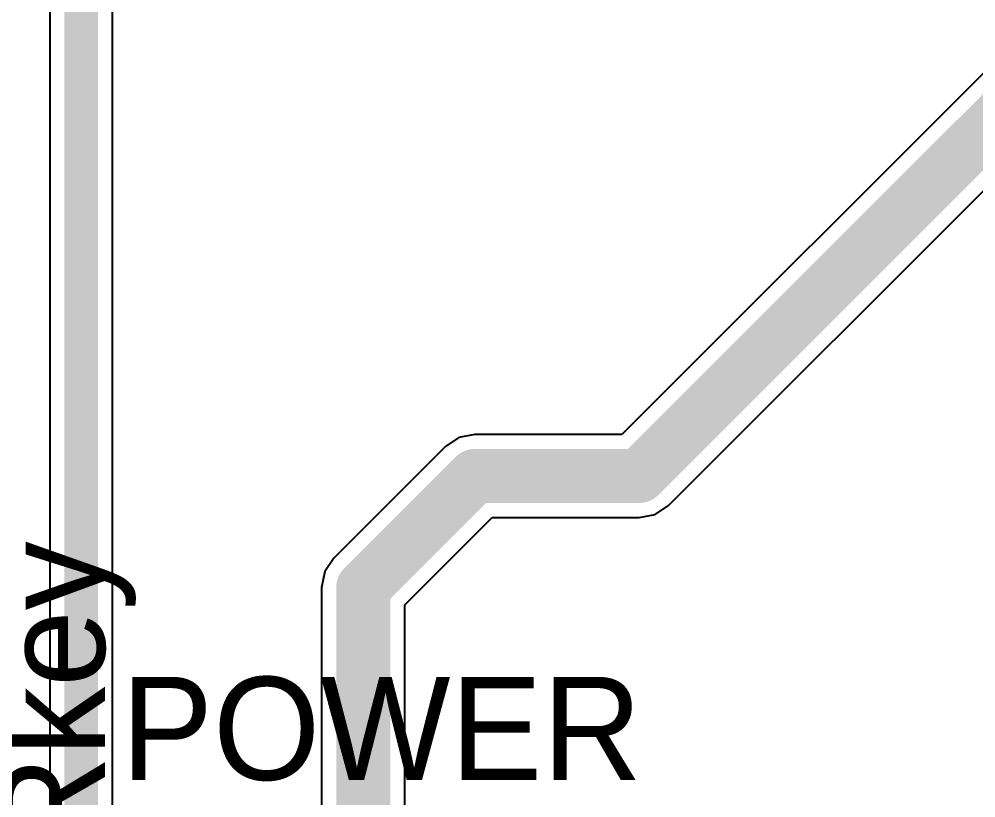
# Model space of a CAD drawing. Extents: x 60 to 151, y 116 to 276.
# Drawn here: x 113.97 to 128.11, y 143.14 to 154.65 of the extents above; entities that cross this region are included whole.
import ezdxf

# ---------------------------------------------------------------- set-up
doc = ezdxf.new("R2010")
doc.units = 0
doc.header["$MEASUREMENT"] = 0
doc.layers.add('TOPLAYER', color=1, linetype='CONTINUOUS')
doc.layers.add('TOPOVERLAY', color=2, linetype='CONTINUOUS')

msp = doc.modelspace()

# ---------------------------------------------------------------- linework, layer by layer
at = {"layer": 'TOPLAYER'}
for p, q in [((114.42, 157.856), (114.42, 139.1)), ((115.344, 132.997), (115.344, 157.665)), ((130.797, 156.431), (122.877, 148.511)), ((123.567, 147.461), (131.412, 155.306)), ((120.702, 148.511), (120.467, 148.464)), ((122.877, 148.511), (120.702, 148.511)), ((120.467, 148.464), (120.267, 148.331)), ((120.267, 148.331), (118.617, 146.681)), ((123.367, 147.328), (123.567, 147.461)), ((119.667, 145.991), (120.957, 147.281)), ((120.957, 147.281), (123.132, 147.281)), ((123.132, 147.281), (123.367, 147.328)), ((118.617, 146.681), (118.484, 146.481)), ((118.484, 146.481), (118.437, 146.246)), ((118.437, 146.246), (118.437, 142.562)), ((119.667, 142.47), (119.667, 145.991))]:
    msp.add_line(p, q, dxfattribs=at)
for points, const_width in [([(114.882, 132.806), (114.882, 157.856)], 0.5), ([(123.132, 147.896), (131.412, 156.176)], 0.8), ([(119.052, 146.246), (120.702, 147.896)], 0.8), ([(120.702, 147.896), (123.132, 147.896)], 0.8), ([(119.052, 141.116), (119.052, 146.246)], 0.8)]:
    msp.add_lwpolyline(points, dxfattribs=dict(at, const_width=const_width))
at = {"layer": 'TOPLAYER', "const_width": 0.4}
for points in [[(120.502, 147.896, 1), (120.902, 147.896, 1)], [(120.502, 147.896, 1), (120.902, 147.896, 1)], [(122.932, 147.896, 1), (123.332, 147.896, 1)], [(122.932, 147.896, 1), (123.332, 147.896, 1)], [(118.852, 146.246, 1), (119.252, 146.246, 1)], [(118.852, 146.246, 1), (119.252, 146.246, 1)]]:
    msp.add_lwpolyline(points, format="xyb", close=True, dxfattribs=at)

# ---------------------------------------------------------------- texts
at = {"layer": 'TOPOVERLAY'}
msp.add_text('Rkey', height=1.524, rotation=90, dxfattribs=at).set_placement((115.232, 142.286))
msp.add_text('POWER', height=1.524, dxfattribs=at).set_placement((115.473, 143.401))

doc.saveas('drawing.dxf')
